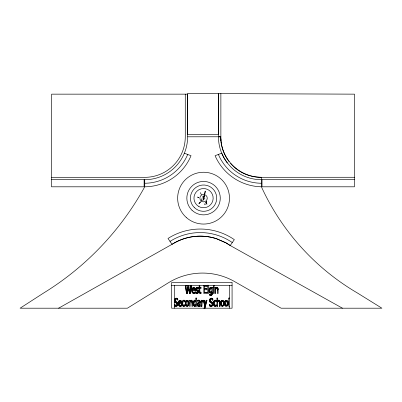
<?xml version="1.0" encoding="UTF-8"?>
<svg xmlns="http://www.w3.org/2000/svg" width="402" height="402" viewBox="0 0 402 402"><rect width="100%" height="100%" fill="white"/><g stroke="black" fill="none" stroke-linecap="round" stroke-linejoin="round"><path stroke-width="0.6" d="M204.97 204.131L204.97 204.713L204.99 203.397M206.653 201.171L206.653 202.347L206.739 201.156M182.714 303.495L182.89 301.852M212.442 292.54C212.859 294.294 211.512 296.606 209.532 295.485C208.472 292.762 211.613 295.797 211.733 293.581M214.06 303.495L214.236 301.852M188.804 304.183L188.834 303.153M224.18 303.153C225.246 307.289 219.623 307.354 220.683 303.153M228.075 303.153C229.21 306.641 224.115 307.811 224.607 303.827M185.337 303.49C184.211 300.028 189.287 298.812 188.804 302.801M220.713 302.47L220.713 304.158M224.577 303.49L224.607 302.47M191.87 290.666C190.759 286.978 196.151 286.063 195.246 290.204M193.241 303.53L193.277 302.485M182.036 303.495C181.598 301.812 183.156 299.038 185.015 300.56L185.015 301.992M213.377 303.495C212.939 301.812 214.497 299.038 216.356 300.56C217.407 303.319 213.713 299.776 214.08 302.997M209.156 290.581L209.191 289.561M195.689 289.36C195.317 287.827 197.106 286.531 198.362 287.676L198.362 289.053M198.503 291.53C198.879 293.164 196.93 294.425 195.673 293.189C195.146 289.958 196.347 293.445 197.598 292.324L197.799 291.36M209.482 300.726L209.512 299.937M212.99 303.852C213.447 305.907 211.015 307.465 209.442 305.927C208.517 302.023 211.236 307.239 212.196 304.54M186.015 303.49L186.176 301.791M211.779 292.942L211.246 294.741L209.568 294.47M221.361 303.49L221.517 301.791M188.156 303.153C189.066 306.309 185.101 306.269 186.015 303.153M188.086 304.465L188 301.791M223.502 303.153C224.497 305.264 221.281 306.887 221.432 304.113M227.396 303.153C225.065 312.58 224.587 294.817 227.396 303.49M193.925 303.51L194.367 301.299M197.206 304.706L197.598 302.967L199.663 302.234M209.834 290.556L210.281 288.42M197.884 304.646L198.055 303.621L198.493 303.254M201.271 200.668C201.141 200.337 202.397 198.392 201.809 198.724M203.829 198.402L203.392 199.06L203.628 200.196M182.734 302.997C182.533 301.636 184.171 300.616 184.975 301.992M195.709 291.757L196.578 292.762L197.779 292.405C198.246 290.616 194.925 291.159 195.689 289.028M212.412 293.234L212.005 294.711M212.271 304.012C212.683 305.992 210.125 305.982 209.442 304.641M203.713 199.055L203.407 199.01M188.804 303.847C189.282 307.832 184.216 306.61 185.337 303.153M224.15 303.847L223.703 305.419M228.045 303.847L227.808 304.977M185.367 302.801C184.98 300.369 188.538 299.5 188.714 302.193M220.713 302.801C220.241 298.817 225.311 300.018 224.18 303.49M224.607 302.801C224.135 298.817 229.205 300.018 228.075 303.49M175.081 300.616C175.177 297.535 178.85 302.073 177.669 298.671L177.322 298.46A2.543 2.462 0 0 0 176.116 298.173L175.116 298.53L174.483 299.525M178.925 302.505L180.995 302.505L180.995 302.842L178.925 302.842L179.247 301.349M178.925 302.842C178.573 301.445 180.744 300.485 180.935 302.158M192.538 289.988L192.538 289.651L194.608 289.651L194.608 289.988L192.538 289.988L192.633 289.003M210.276 299.786C209.301 302.173 212.648 301.696 212.929 303.52M212.442 292.877L212.442 287.395L211.779 287.646C210.326 286.335 208.985 288.546 209.191 289.897M209.291 289.299C209.397 288.133 210.748 286.927 211.779 287.978L212.442 287.731M178.287 302.847C177.895 300.254 181.769 299.52 181.609 302.415M191.9 289.993C191.508 287.4 195.382 286.666 195.221 289.561M196.362 289.234L196.417 288.541C195.648 290.38 198.231 289.897 198.447 291.284M189.844 291.963L190.89 285.46L191.568 285.46L190.257 293.535L189.478 293.535L188.417 287.108L187.377 293.535L186.613 293.535L185.282 285.46L185.99 285.46L187.041 292.234L188.086 285.46L188.789 285.46L189.844 292.294L190.89 285.46M187.041 291.897L188.086 285.46M188.322 287.36L187.377 293.535M193.277 302.817C193.081 301.47 194.367 299.188 195.869 300.485M191.568 285.46L190.257 293.535M182.066 302.781C181.96 301.254 183.664 299.656 185.015 300.897M213.412 302.781C213.301 301.254 215.005 299.656 216.356 300.897M204.663 194.382C206.402 184.081 203.819 201.196 203.11 198.503L203.256 198.231M203.688 198.864L203.301 198.799L203.859 198.799M203.789 198.568L204.668 194.337M212.959 304.304L212.517 305.495M198.402 292.239L198.286 290.51L196.397 289.214M195.714 288.988L196.553 287.711L198.362 288.008M209.512 300.274L209.975 298.812L211.236 298.173A2.543 2.462 0 0 1 212.442 298.46L212.789 298.671C213.643 302.404 211.221 297.601 210.276 300.123M186.086 302.505C186 300.952 188.176 300.947 188.086 302.505M221.432 302.505C221.346 300.952 223.522 300.947 223.432 302.505M223.432 304.128C223.547 305.384 221.728 305.872 221.517 304.495M225.331 302.173C225.241 300.616 227.416 300.616 227.326 302.173M227.326 304.128C227.145 306.414 224.557 304.892 225.261 303.153M193.995 302.57L194.553 301.46L195.869 301.631M201.904 302.269C202.487 301.209 204.126 302.138 203.377 300.249L204.085 300.249L205.156 304.882L206.221 300.249L206.909 300.249L204.804 308.535L204.1 308.535L204.799 305.776L203.663 301.354M205.156 304.882L206.221 300.249M209.909 289.656L210.673 288.48L211.779 288.777M203.412 198.528L204.467 194.317L203.844 196.759M206.909 300.249L204.804 308.535M197.246 304.148L197.92 303.007L199.663 302.57L199.663 302.048M188.714 304.455L188.357 305.419M220.804 302.198C220.984 299.505 224.542 300.359 224.15 302.801M224.698 302.198C224.884 299.505 228.436 300.359 228.045 302.801M204.1 308.535L204.799 305.776M193.377 302.209C193.473 301.038 194.799 299.771 195.869 300.817L195.869 297.967L196.528 297.967L196.528 306.389L195.869 306.389L195.869 305.796C194.322 307.942 192.714 304.741 193.241 303.198M200.226 192.578L201.492 194.724M205.814 202.161L206.96 204.191L205.668 202.276M200.613 201.98L198.895 203.668L200.477 201.784M188 304.51C187.779 305.887 185.965 305.364 186.086 304.113M209.603 299.857L210.236 298.867L211.236 298.51A2.543 2.462 0 0 1 212.442 298.797L212.789 299.008M197.93 304.249L198.493 303.59L199.663 303.349L199.663 304.962L198.925 305.605L198.075 305.399L197.884 304.309M192.633 289.339C192.724 288.144 194.513 288.058 194.543 289.304M177.076 304.54L175.986 305.309L174.322 304.304M175.378 299.4C173.604 302.158 178.272 301.716 177.87 304.188C178.126 306.153 175.744 307.324 174.322 305.927M198.281 292.55L197.89 293.043M196.417 288.872L197.136 288.415L198.327 289.053M230.24 245.466L234.336 239.652A59.948 59.948 0 0 0 168.006 238.466L172.031 244.326A52.953 52.953 0 0 1 216.457 238.703L225.874 242.768L230.24 245.532L342.444 308.198M227.597 305.419L227.045 306.017M203.241 198.447L203.201 198.794M202.146 301.636L201.904 306.389L201.246 306.389L201.246 300.249L201.904 300.249L201.904 301.445L202.533 300.776L203.322 300.616M201.904 301.113L202.533 300.445L203.322 300.279M185.015 304.631C184.232 305.992 182.518 305.063 182.734 303.646M190.171 300.892C193.357 297.606 192.689 305.651 192.588 306.389L191.93 306.389L191.93 302.751M215.693 288.038C216.814 286.108 218.668 288.214 218.11 289.767M217.618 300.892C218.467 299.229 220.437 300.58 220.015 302.118M199.663 305.771C198.694 307.49 196.734 305.927 197.206 304.374M177.131 305.796C179.197 303.616 176.704 301.796 175.126 300.721M195.869 304.641L194.623 305.254L193.975 304.078M211.779 291.626L210.537 292.169L209.889 291.073M199.663 304.626L198.628 305.319L197.935 304.746M181.523 304.636C180.478 306.168 178.533 304.852 178.925 303.254C178.423 304.887 180.287 306.671 181.523 304.972L181.563 304.636L181.563 306.038C179.674 307.595 177.739 305.128 178.257 303.188M195.176 292.118C193.945 293.772 192 292.093 192.538 290.4L192.538 290.736L195.246 290.736L195.246 289.872M190.171 302.053L191.407 301.379L191.905 302.339M216.201 288.36L215.693 288.867L215.693 293.535L215.035 293.535L215.035 287.395L215.693 287.395L215.693 288.375C216.412 286.887 218.306 287.792 218.09 289.264M215.693 289.199L216.929 288.525L217.422 289.485M218.125 301.214L217.618 301.721L217.618 306.389L216.959 306.389L216.959 297.967L217.618 297.967L217.618 301.229C218.165 300.013 219.929 300.329 219.954 301.676M217.618 302.053L218.633 301.354L219.251 301.786M199.191 305.937L199.452 305.686M187.804 306.017L188.101 305.771M211.949 306.017L212.251 305.796M194.89 293.018L195.176 292.847M181.563 305.701L180.97 306.033M58.591 308.198L172.031 244.326A52.597 52.597 0 0 1 216.462 238.698L225.874 242.803L230.24 245.532M201.03 292.606L199.985 292.591L199.819 290.968M198.704 197.724L197.608 197.05L198.694 197.774M202.402 301.425L202.668 301.294M186.634 301.068L187.543 301.068M203.789 198.749L203.161 199.01M193.191 288.159L193.885 288.068M179.583 301.013L180.639 301.148M211.457 295.229L210.09 295.334M197.523 300.706L199.397 300.535L200.296 301.912M201.03 293.148L200.045 293.289M196.839 288.133L197.452 288.123M198.849 306.143L197.729 305.922L197.231 304.751M195.045 306.163L194.392 306.168M222.19 300.962L222.889 301.068M187.468 306.168L186.704 306.168M222.808 306.168L222.05 306.168M184.201 306.148L183.473 306.143M215.547 306.148L214.814 306.143M194.231 293.294L193.397 293.289M180.619 306.148L179.784 306.143M176.473 306.153L175.508 306.153M211.593 306.153L210.628 306.153M197.337 293.309L196.593 293.304M203.306 198.884L203.352 199.04M184.357 153.217L191.02 155.695A50.456 50.456 0 0 1 144.73 186.809A287.093 287.093 0 0 1 43.577 293.048L20.1 308.198L127.404 308.198L168.373 282.797A64.787 64.787 0 0 1 234.703 281.636L281.093 308.198L381.9 308.198L357.403 292.988A237.934 237.934 0 0 1 261.395 186.804A51.773 51.773 0 0 1 215.08 155.695L221.718 153.202L224.205 158.242L227.326 162.91L231.029 167.131A42.919 42.919 0 0 0 261.395 179.694L354.539 179.694L354.539 94.153L187.578 93.495L187.618 134.293M187.623 134.439L218.447 134.439L218.407 93.465M144.117 179.694L144.117 186.809L51.471 186.809L51.471 179.694L144.73 179.694A42.893 42.893 0 0 0 187.623 136.806L220.869 136.775A39.994 39.994 0 0 0 229.085 161.574M227.326 162.91A42.893 42.893 0 0 1 218.452 136.796L220.653 136.806L221.04 142.047A40.873 40.873 0 0 0 261.179 177.302L354.539 177.277M51.587 177.347L144.73 177.347A40.547 40.547 0 0 0 185.277 136.806L185.277 94.153M203.698 198.905L205.025 198.905M171.584 285.445L232.075 285.445M213.361 285.742L214.11 285.742M185.282 285.797L185.99 285.797L185.99 285.46M188.086 285.797L188.789 285.797L188.789 285.46M190.89 285.797L191.568 285.797M203.814 285.797L207.075 285.797M199.161 286.058L199.819 286.058M204.507 286.711L207.075 286.711L207.075 285.46L203.814 285.46L203.814 293.535L207.075 293.535L207.075 292.289L204.507 292.289M199.161 287.395L198.714 287.395L198.714 288.541L199.161 288.541M199.819 287.395L201.03 287.395L201.03 288.541L199.819 288.541M198.714 287.731L199.161 287.731L199.161 285.727L199.819 285.727L199.819 287.731L201.03 287.731M213.407 287.731L214.065 287.731M215.035 287.731L215.693 287.731M204.507 288.495L206.899 288.495L206.899 289.747L204.507 289.747M198.362 288.721L198.06 288.455M206.899 288.832L204.507 288.832L204.507 286.375M207.075 292.621L204.507 292.621L204.507 289.41M229.426 297.967L228.768 297.967L228.768 306.389L229.426 306.389M195.869 298.299L196.528 298.299M216.959 298.299L217.618 298.299M228.768 298.299L229.426 298.299M177.669 299.907L177.332 299.59M212.1 299.314L212.789 299.907M189.513 300.585L190.171 300.585M201.246 300.585L201.904 300.585M204.085 300.585L203.377 300.585L204.799 306.113M206.221 300.585L206.909 300.585M185.015 301.656L184.528 301.219M216.356 301.656L215.874 301.219M178.925 303.59L181.639 303.59L181.639 302.726M174.322 304.641C175.629 307.133 178.588 304.329 176.503 302.827M185.015 304.967C183.825 306.741 182.212 304.641 182.714 303.158M216.356 304.967C215.165 306.741 213.557 304.641 214.06 303.158M199.663 306.058L200.322 306.058M201.246 306.058L201.904 306.058M216.959 306.058L217.618 306.058M219.376 306.058L220.035 306.058M203.543 198.116L204 198.477M196.92 290.731L196.156 290.355M211.186 302.656L209.819 301.786M175.563 302.475L176.061 302.656M197.251 290.842L197.528 290.978M209.442 305.595L210.191 306.022M177.669 299.008L177.322 298.797A2.543 2.462 0 0 0 176.116 298.51L174.855 299.143L174.383 301.148L174.875 302.359L176.795 303.339L177.146 304.349M211.623 302.827L212.115 303.259L212.271 304.349M179.392 305.997L178.387 304.465M214.462 306.002L213.884 305.445M183.121 306.002L182.166 304.5M225.602 306.012L225.045 305.394M221.703 306.012L220.798 304.425M186.061 305.756L186.362 306.012M175.076 302.209L174.699 301.786M210.015 292.917L209.256 291.465M199.628 293.063L199.161 291.425M192.669 292.897L191.995 291.611M223.07 301.239L223.502 303.49M193.854 305.776L193.267 303.887M217.226 288.405L217.452 290.229M219.155 301.259L219.351 302.339M191.704 301.259L191.93 303.083M185.598 304.947L185.804 305.394M212.231 303.927C211.492 302.611 208.874 302.6 209.482 300.389M195.739 289.556L195.895 290.003M209.678 301.51L209.502 300.817M194.382 288.485L194.608 289.988M180.769 301.339L180.995 302.842M213.668 305.023L213.412 303.882M224.698 304.425L224.844 304.947M204.085 300.249L205.156 304.55M199.648 302.073C199.437 300.178 196.548 303.023 197.523 300.374C199.025 299.47 200.764 300.706 200.322 302.42M199.829 291.646L200.101 292.37L201.03 292.274L201.03 293.485C198.136 294.425 199.372 289.375 199.161 288.204M185.282 285.46L186.613 293.535M188.513 287.36L189.478 293.535M191.9 291.013C191.568 292.847 193.643 294.525 195.176 293.184C196.236 290.4 192.292 294.083 192.558 290.877M182.066 303.882C181.739 305.515 183.553 307.394 185.015 306.063L184.975 304.631M185.367 303.827L185.453 304.425M214.08 303.646C213.723 306.867 217.412 303.354 216.356 306.063C214.522 307.6 212.899 304.877 213.377 303.158M209.181 290.897C208.759 292.405 210.603 294.5 211.779 292.767L211.779 293.279M210.201 300.279C210.271 302.209 213.758 301.686 212.99 304.188M221.361 303.153L221.432 304.45M209.834 290.224C209.306 291.535 210.658 293.48 211.779 291.963L211.779 288.44M193.925 303.178C193.382 304.495 194.729 306.661 195.869 304.977L195.869 301.294M199.648 301.736L199.663 302.384M191.87 290.334L191.9 291.344M178.287 304.198C176.679 300.465 182.377 298.334 181.639 303.058M182.036 303.158L182.066 304.213M224.577 303.153L224.607 304.158M188.804 302.465L188.834 303.49M220.015 301.781L220.035 302.621M192.588 302.621C193.02 301.088 191.131 299.46 190.171 301.229L190.171 300.249L189.513 300.249L189.513 306.389L190.171 306.389L190.171 301.721M209.156 290.244L209.181 291.229M219.351 302.002L219.376 303.083M218.452 136.806L218.447 93.465M354.469 179.694L354.469 186.804L262.019 186.804L262.019 179.694M261.395 186.804L261.395 177.277A39.994 39.994 0 0 1 250.858 176.011M229.426 285.445L229.426 308.198M220.869 93.48L220.869 136.775M220.035 302.289L220.035 306.389L219.376 306.389L219.376 302.751M218.11 289.435L218.11 293.535L217.452 293.535L217.452 289.897M214.11 285.41L214.11 286.757L213.361 286.757L213.361 285.41M212.733 299.907L212.733 300.239M211.819 287.395L211.779 287.978M208.457 285.113L208.457 293.535L207.799 293.535L207.799 285.113M203.628 196.663L203.628 198.874M203.598 199.623L203.598 199.935M200.322 302.083L200.322 306.389L199.663 306.389L199.663 305.44M199.819 288.204L199.819 291.299M197.779 292.068L197.779 292.405M187.623 136.806L187.623 94.153L51.587 94.153L51.587 179.694M174.367 304.304L174.367 304.641M174.322 285.445L174.322 308.198M144.73 179.694L144.73 186.809M250.285 175.86A39.994 39.994 0 0 1 230.572 163.408M221.321 143.79A40.863 40.863 0 0 1 221.125 142.63M187.689 154.453A46.903 46.903 0 0 1 144.73 183.252M261.395 183.252A46.893 46.893 0 0 1 218.402 154.448M170.016 241.396A56.335 56.335 0 0 1 232.291 242.562M202.528 196.849L202.392 197.08L202.528 196.849M204.467 200.166L204.467 200.166M202.643 197.694L202.643 197.694M202.08 200.166L202.362 200.181L202.08 200.166M232.075 282.576L171.584 282.576L171.584 308.198L232.075 308.198L232.075 282.576M214.065 287.395L213.407 287.395L213.407 293.535L214.065 293.535L214.065 287.395M220.663 137.358A40.873 40.873 0 0 0 220.834 140.298A40.863 40.863 0 0 1 220.663 137.389M186.458 217.618A25.909 25.909 0 0 0 228.964 203.231A25.909 25.909 0 0 0 195.256 173.614A25.909 25.909 0 0 0 186.458 217.618M192 210.221A16.708 16.708 0 0 0 219.788 202.136A16.708 16.708 0 0 0 198.889 182.111A16.708 16.708 0 0 0 192 210.221M198.452 206.281A9.598 9.598 0 0 0 213.15 198.518A9.598 9.598 0 0 0 199.075 189.669A9.598 9.598 0 0 0 198.452 206.281M201.709 201.357A3.698 3.698 0 0 0 207.256 198.156A3.698 3.698 0 0 0 201.709 194.955A3.698 3.698 0 0 0 201.709 201.357M194.513 207.703A13.155 13.155 0 0 0 216.356 201.211A13.155 13.155 0 0 0 199.809 185.543A13.155 13.155 0 0 0 194.513 207.703"/></g></svg>
